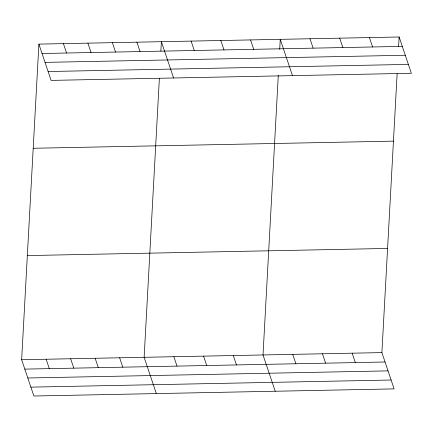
<?xml version="1.0" encoding="UTF-8"?>
<svg xmlns="http://www.w3.org/2000/svg" width="433" height="433" viewBox="0 0 433 433"><rect width="100%" height="100%" fill="white"/><g stroke="black" fill="none" stroke-linecap="round" stroke-linejoin="round"><path stroke-width="0.65" d="M397.131 73.713L381.895 352.603L394.106 388.888L33.861 396.011L21.65 359.72L38.894 44.112L399.139 36.989L411.35 73.28L51.105 80.397L38.894 44.112M159.371 78.411L144.135 357.301L156.345 393.586M160.865 51.04L161.379 41.692L173.59 77.978M278.289 75.391L263.015 354.952L275.226 391.237M279.713 49.357L280.259 39.338L292.47 75.629M398.625 46.336L399.139 36.989M42.055 53.508L402.3 46.385M45.043 62.379L405.288 55.262M48.123 71.526L408.362 64.403M33.206 148.265L393.445 141.142M27.339 255.573L387.584 248.45M21.65 359.72L381.895 352.603M24.811 369.116L385.056 361.999M27.799 377.993L388.044 370.87M30.878 387.134L391.118 380.012M369.419 37.579L372.58 46.975M339.699 38.164L342.86 47.56M309.979 38.753L313.14 48.15M250.539 39.928L253.7 49.324M352.175 353.187L355.336 362.583M220.819 40.518L223.98 49.909M322.455 353.777L325.616 363.173M191.099 41.103L194.26 50.499M292.735 354.362L295.896 363.758M136.882 42.174L140.043 51.57M233.295 355.536L236.456 364.932M112.385 42.661L115.546 52.052M203.575 356.126L206.736 365.522M87.888 43.143L91.049 52.539M173.855 356.711L177.016 366.107M63.391 43.625L66.552 53.021M119.638 357.782L122.799 367.179M95.141 358.27L98.302 367.666M70.644 358.751L73.805 368.147M46.147 359.238L49.308 368.635"/></g></svg>
